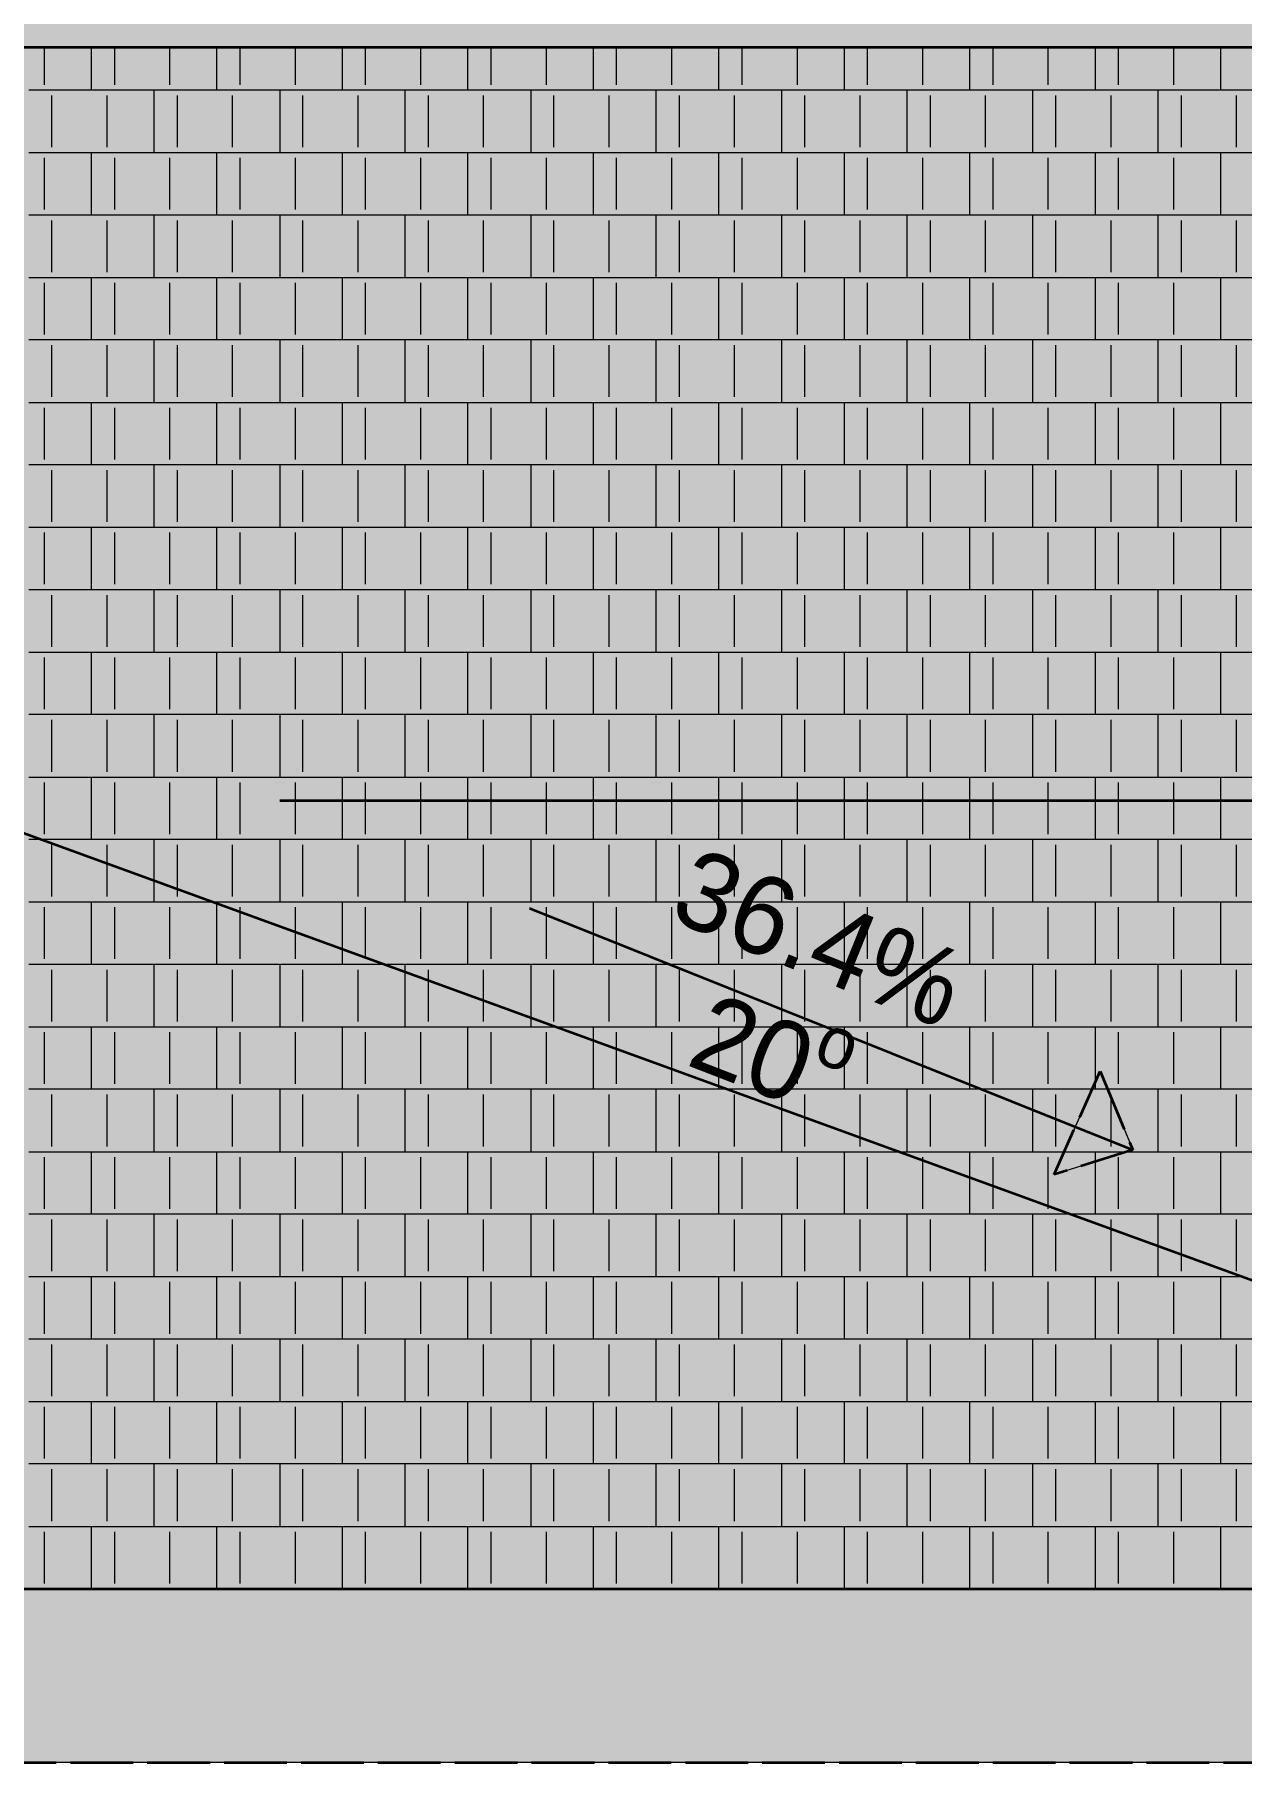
# Model space of a CAD drawing. Header units: millimetres. Extents: x -440 to 2671, y 0 to 297.
# Drawn here: x 2022.7 to 2061.1, y 213.8 to 268.8 of the extents above; entities that cross this region are included whole.
import ezdxf

# ---------------------------------------------------------------- set-up
doc = ezdxf.new("R2010")
doc.units = ezdxf.units.MM
doc.header["$MEASUREMENT"] = 0
doc.linetypes.add('- Скирити линии', pattern=[2.45, 2, -0.45])
for name, color, linetype, lineweight, true_color in [('1', 7, 'Continuous', 13, 0x2b2b2b), ('162', 7, 'Continuous', 15, 0xaaaaaa), ('46', 7, 'Continuous', 35, 0x4e4e4e), ('65', 7, 'Continuous', 20, 0x4e4e4e), ('87', 7, 'Continuous', 20, 0x6a6a6a)]:
    doc.layers.add(name, color=color, linetype=linetype, lineweight=lineweight, true_color=true_color)
for name, color, linetype, lineweight in [('141', 7, 'Continuous', 35), ('164', 255, 'Continuous', 15), ('41', 7, 'Continuous', 35)]:
    doc.layers.add(name, color=color, linetype=linetype, lineweight=lineweight)
doc.layers.add('RGB colored ARCHICAD elements', color=7, linetype='Continuous')
doc.styles.add('GENERATED_STYLE_4', font='GOTHIC.TTF')

# ---------------------------------------------------------------- blocks, each defined once
blk = doc.blocks.new('*X28')
at = {"layer": '1', "color": 250, "linetype": 'Continuous', "lineweight": 13, "true_color": 0x2a2a2a}
for p, q in [((220.752, 267.247), (220.752, 268.439)), ((222.252, 267.076), (222.252, 268.439)), ((222.992, 267.247), (222.992, 268.439)), ((224.752, 267.247), (224.752, 268.439)), ((226.252, 267.076), (226.252, 268.439)), ((226.992, 267.247), (226.992, 268.439)), ((228.752, 267.247), (228.752, 268.439)), ((230.252, 267.076), (230.252, 268.439)), ((230.992, 267.247), (230.992, 268.439)), ((232.752, 267.247), (232.752, 268.439)), ((234.252, 267.076), (234.252, 268.439)), ((234.992, 267.247), (234.992, 268.439)), ((236.752, 267.247), (236.752, 268.439)), ((238.252, 267.076), (238.252, 268.439)), ((238.992, 267.247), (238.992, 268.439)), ((240.752, 267.247), (240.752, 268.439)), ((242.252, 267.076), (242.252, 268.439)), ((242.992, 267.247), (242.992, 268.439)), ((244.752, 267.247), (244.752, 268.439)), ((246.252, 267.076), (246.252, 268.439)), ((246.992, 267.247), (246.992, 268.439)), ((248.752, 267.247), (248.752, 268.439)), ((250.252, 267.076), (250.252, 268.439)), ((250.992, 267.247), (250.992, 268.439)), ((252.752, 267.247), (252.752, 268.439)), ((254.252, 267.076), (254.252, 268.439)), ((254.992, 267.247), (254.992, 268.439)), ((256.752, 267.247), (256.752, 268.439)), ((258.252, 267.076), (258.252, 268.439)), ((228.252, 267.076), (220.252, 267.076)), ((220.992, 265.257), (220.992, 266.905)), ((222.752, 265.257), (222.752, 266.905)), ((224.252, 265.086), (224.252, 267.076)), ((224.992, 265.257), (224.992, 266.905)), ((226.752, 265.257), (226.752, 266.905)), ((236.252, 267.076), (228.252, 267.076)), ((228.252, 267.076), (228.252, 265.086)), ((228.992, 265.257), (228.992, 266.905)), ((230.752, 265.257), (230.752, 266.905)), ((232.252, 265.086), (232.252, 267.076)), ((232.992, 265.257), (232.992, 266.905)), ((234.752, 265.257), (234.752, 266.905)), ((244.252, 267.076), (236.252, 267.076)), ((236.252, 267.076), (236.252, 265.086)), ((236.992, 265.257), (236.992, 266.905)), ((238.752, 265.257), (238.752, 266.905)), ((240.252, 265.086), (240.252, 267.076)), ((240.992, 265.257), (240.992, 266.905)), ((242.752, 265.257), (242.752, 266.905)), ((252.252, 267.076), (244.252, 267.076)), ((244.252, 267.076), (244.252, 265.086)), ((244.992, 265.257), (244.992, 266.905)), ((246.752, 265.257), (246.752, 266.905)), ((248.252, 265.086), (248.252, 267.076)), ((248.992, 265.257), (248.992, 266.905)), ((250.752, 265.257), (250.752, 266.905)), ((260.252, 267.076), (252.252, 267.076)), ((252.252, 267.076), (252.252, 265.086)), ((252.992, 265.257), (252.992, 266.905)), ((254.752, 265.257), (254.752, 266.905)), ((256.252, 265.086), (256.252, 267.076)), ((256.992, 265.257), (256.992, 266.905)), ((258.752, 265.257), (258.752, 266.905)), ((220.252, 265.086), (228.252, 265.086)), ((222.252, 263.095), (222.252, 265.086)), ((226.252, 263.095), (226.252, 265.086)), ((228.252, 265.086), (236.252, 265.086)), ((230.252, 263.095), (230.252, 265.086)), ((234.252, 263.095), (234.252, 265.086)), ((236.252, 265.086), (244.252, 265.086)), ((238.252, 263.095), (238.252, 265.086)), ((242.252, 263.095), (242.252, 265.086)), ((244.252, 265.086), (252.252, 265.086)), ((246.252, 263.095), (246.252, 265.086)), ((250.252, 263.095), (250.252, 265.086)), ((252.252, 265.086), (260.252, 265.086)), ((254.252, 263.095), (254.252, 265.086)), ((258.252, 263.095), (258.252, 265.086)), ((220.752, 263.266), (220.752, 264.915)), ((222.992, 263.266), (222.992, 264.915)), ((224.752, 263.266), (224.752, 264.915)), ((226.992, 263.266), (226.992, 264.915)), ((228.752, 263.266), (228.752, 264.915)), ((230.992, 263.266), (230.992, 264.915)), ((232.752, 263.266), (232.752, 264.915)), ((234.992, 263.266), (234.992, 264.915)), ((236.752, 263.266), (236.752, 264.915)), ((238.992, 263.266), (238.992, 264.915)), ((240.752, 263.266), (240.752, 264.915)), ((242.992, 263.266), (242.992, 264.915)), ((244.752, 263.266), (244.752, 264.915)), ((246.992, 263.266), (246.992, 264.915)), ((248.752, 263.266), (248.752, 264.915)), ((250.992, 263.266), (250.992, 264.915)), ((252.752, 263.266), (252.752, 264.915)), ((254.992, 263.266), (254.992, 264.915)), ((256.752, 263.266), (256.752, 264.915)), ((228.252, 263.095), (220.252, 263.095)), ((220.992, 261.276), (220.992, 262.924)), ((222.752, 261.276), (222.752, 262.924)), ((224.252, 261.105), (224.252, 263.095)), ((224.992, 261.276), (224.992, 262.924)), ((226.752, 261.276), (226.752, 262.924)), ((236.252, 263.095), (228.252, 263.095)), ((228.252, 263.095), (228.252, 261.105)), ((228.992, 261.276), (228.992, 262.924)), ((230.752, 261.276), (230.752, 262.924)), ((232.252, 261.105), (232.252, 263.095)), ((232.992, 261.276), (232.992, 262.924)), ((234.752, 261.276), (234.752, 262.924)), ((244.252, 263.095), (236.252, 263.095)), ((236.252, 263.095), (236.252, 261.105)), ((236.992, 261.276), (236.992, 262.924)), ((238.752, 261.276), (238.752, 262.924)), ((240.252, 261.105), (240.252, 263.095)), ((240.992, 261.276), (240.992, 262.924)), ((242.752, 261.276), (242.752, 262.924)), ((252.252, 263.095), (244.252, 263.095)), ((244.252, 263.095), (244.252, 261.105)), ((244.992, 261.276), (244.992, 262.924)), ((246.752, 261.276), (246.752, 262.924)), ((248.252, 261.105), (248.252, 263.095)), ((248.992, 261.276), (248.992, 262.924)), ((250.752, 261.276), (250.752, 262.924)), ((260.252, 263.095), (252.252, 263.095)), ((252.252, 263.095), (252.252, 261.105)), ((252.992, 261.276), (252.992, 262.924)), ((254.752, 261.276), (254.752, 262.924)), ((256.252, 261.105), (256.252, 263.095)), ((256.992, 261.276), (256.992, 262.924)), ((258.752, 261.276), (258.752, 262.924)), ((220.252, 261.105), (228.252, 261.105)), ((222.252, 259.114), (222.252, 261.105)), ((226.252, 259.114), (226.252, 261.105)), ((228.252, 261.105), (236.252, 261.105)), ((230.252, 259.114), (230.252, 261.105)), ((234.252, 259.114), (234.252, 261.105)), ((236.252, 261.105), (244.252, 261.105)), ((238.252, 259.114), (238.252, 261.105)), ((242.252, 259.114), (242.252, 261.105)), ((244.252, 261.105), (252.252, 261.105)), ((246.252, 259.114), (246.252, 261.105)), ((250.252, 259.114), (250.252, 261.105)), ((252.252, 261.105), (260.252, 261.105)), ((254.252, 259.114), (254.252, 261.105)), ((258.252, 259.114), (258.252, 261.105)), ((220.752, 259.285), (220.752, 260.934)), ((222.992, 259.285), (222.992, 260.934)), ((224.752, 259.285), (224.752, 260.934)), ((226.992, 259.285), (226.992, 260.934)), ((228.752, 259.285), (228.752, 260.934)), ((230.992, 259.285), (230.992, 260.934)), ((232.752, 259.285), (232.752, 260.934)), ((234.992, 259.285), (234.992, 260.934)), ((236.752, 259.285), (236.752, 260.934)), ((238.992, 259.285), (238.992, 260.934)), ((240.752, 259.285), (240.752, 260.934)), ((242.992, 259.285), (242.992, 260.934)), ((244.752, 259.285), (244.752, 260.934)), ((246.992, 259.285), (246.992, 260.934)), ((248.752, 259.285), (248.752, 260.934)), ((250.992, 259.285), (250.992, 260.934)), ((252.752, 259.285), (252.752, 260.934)), ((254.992, 259.285), (254.992, 260.934)), ((256.752, 259.285), (256.752, 260.934)), ((228.252, 259.114), (220.252, 259.114)), ((220.992, 257.295), (220.992, 258.943)), ((222.752, 257.295), (222.752, 258.943)), ((224.252, 257.124), (224.252, 259.114)), ((224.992, 257.295), (224.992, 258.943)), ((226.752, 257.295), (226.752, 258.943)), ((236.252, 259.114), (228.252, 259.114)), ((228.252, 259.114), (228.252, 257.124)), ((228.992, 257.295), (228.992, 258.943)), ((230.752, 257.295), (230.752, 258.943)), ((232.252, 257.124), (232.252, 259.114)), ((232.992, 257.295), (232.992, 258.943)), ((234.752, 257.295), (234.752, 258.943)), ((244.252, 259.114), (236.252, 259.114)), ((236.252, 259.114), (236.252, 257.124)), ((236.992, 257.295), (236.992, 258.943)), ((238.752, 257.295), (238.752, 258.943)), ((240.252, 257.124), (240.252, 259.114)), ((240.992, 257.295), (240.992, 258.943)), ((242.752, 257.295), (242.752, 258.943)), ((252.252, 259.114), (244.252, 259.114)), ((244.252, 259.114), (244.252, 257.124)), ((244.992, 257.295), (244.992, 258.943)), ((246.752, 257.295), (246.752, 258.943)), ((248.252, 257.124), (248.252, 259.114)), ((248.992, 257.295), (248.992, 258.943)), ((250.752, 257.295), (250.752, 258.943)), ((260.252, 259.114), (252.252, 259.114)), ((252.252, 259.114), (252.252, 257.124)), ((252.992, 257.295), (252.992, 258.943)), ((254.752, 257.295), (254.752, 258.943)), ((256.252, 257.124), (256.252, 259.114)), ((256.992, 257.295), (256.992, 258.943)), ((258.752, 257.295), (258.752, 258.943)), ((220.252, 257.124), (228.252, 257.124)), ((220.752, 255.304), (220.752, 256.953)), ((222.252, 255.133), (222.252, 257.124)), ((222.992, 255.304), (222.992, 256.953)), ((224.752, 255.304), (224.752, 256.953)), ((226.252, 255.133), (226.252, 257.124)), ((226.992, 255.304), (226.992, 256.953)), ((228.252, 257.124), (236.252, 257.124)), ((228.752, 255.304), (228.752, 256.953)), ((230.252, 255.133), (230.252, 257.124)), ((230.992, 255.304), (230.992, 256.953)), ((232.752, 255.304), (232.752, 256.953)), ((234.252, 255.133), (234.252, 257.124)), ((234.992, 255.304), (234.992, 256.953)), ((236.252, 257.124), (244.252, 257.124)), ((236.752, 255.304), (236.752, 256.953)), ((238.252, 255.133), (238.252, 257.124)), ((238.992, 255.304), (238.992, 256.953)), ((240.752, 255.304), (240.752, 256.953)), ((242.252, 255.133), (242.252, 257.124)), ((242.992, 255.304), (242.992, 256.953)), ((244.252, 257.124), (252.252, 257.124)), ((244.752, 255.304), (244.752, 256.953)), ((246.252, 255.133), (246.252, 257.124)), ((246.992, 255.304), (246.992, 256.953)), ((248.752, 255.304), (248.752, 256.953)), ((250.252, 255.133), (250.252, 257.124)), ((250.992, 255.304), (250.992, 256.953)), ((252.252, 257.124), (260.252, 257.124)), ((252.752, 255.304), (252.752, 256.953)), ((254.252, 255.133), (254.252, 257.124)), ((254.992, 255.304), (254.992, 256.953)), ((256.752, 255.304), (256.752, 256.953)), ((258.252, 255.133), (258.252, 257.124)), ((228.252, 255.133), (220.252, 255.133)), ((224.252, 253.142), (224.252, 255.133)), ((236.252, 255.133), (228.252, 255.133)), ((228.252, 255.133), (228.252, 253.142)), ((232.252, 253.142), (232.252, 255.133)), ((244.252, 255.133), (236.252, 255.133)), ((236.252, 255.133), (236.252, 253.142)), ((240.252, 253.142), (240.252, 255.133)), ((252.252, 255.133), (244.252, 255.133)), ((244.252, 255.133), (244.252, 253.142)), ((248.252, 253.142), (248.252, 255.133)), ((260.252, 255.133), (252.252, 255.133)), ((252.252, 255.133), (252.252, 253.142)), ((256.252, 253.142), (256.252, 255.133)), ((220.992, 253.313), (220.992, 254.962)), ((222.752, 253.313), (222.752, 254.962)), ((224.992, 253.313), (224.992, 254.962)), ((226.752, 253.313), (226.752, 254.962)), ((228.992, 253.313), (228.992, 254.962)), ((230.752, 253.313), (230.752, 254.962)), ((232.992, 253.313), (232.992, 254.962)), ((234.752, 253.313), (234.752, 254.962)), ((236.992, 253.313), (236.992, 254.962)), ((238.752, 253.313), (238.752, 254.962)), ((240.992, 253.313), (240.992, 254.962)), ((242.752, 253.313), (242.752, 254.962)), ((244.992, 253.313), (244.992, 254.962)), ((246.752, 253.313), (246.752, 254.962)), ((248.992, 253.313), (248.992, 254.962)), ((250.752, 253.313), (250.752, 254.962)), ((252.992, 253.313), (252.992, 254.962)), ((254.752, 253.313), (254.752, 254.962)), ((256.992, 253.313), (256.992, 254.962)), ((258.752, 253.313), (258.752, 254.962)), ((220.252, 253.142), (228.252, 253.142)), ((220.752, 251.323), (220.752, 252.971)), ((222.252, 251.152), (222.252, 253.142)), ((222.992, 251.323), (222.992, 252.971)), ((224.752, 251.323), (224.752, 252.971)), ((226.252, 251.152), (226.252, 253.142)), ((226.992, 251.323), (226.992, 252.971)), ((228.252, 253.142), (236.252, 253.142)), ((228.752, 251.323), (228.752, 252.971)), ((230.252, 251.152), (230.252, 253.142)), ((230.992, 251.323), (230.992, 252.971)), ((232.752, 251.323), (232.752, 252.971)), ((234.252, 251.152), (234.252, 253.142)), ((234.992, 251.323), (234.992, 252.971)), ((236.252, 253.142), (244.252, 253.142)), ((236.752, 251.323), (236.752, 252.971)), ((238.252, 251.152), (238.252, 253.142)), ((238.992, 251.323), (238.992, 252.971)), ((240.752, 251.323), (240.752, 252.971)), ((242.252, 251.152), (242.252, 253.142)), ((242.992, 251.323), (242.992, 252.971)), ((244.252, 253.142), (252.252, 253.142)), ((244.752, 251.323), (244.752, 252.971)), ((246.252, 251.152), (246.252, 253.142)), ((246.992, 251.323), (246.992, 252.971)), ((248.752, 251.323), (248.752, 252.971)), ((250.252, 251.152), (250.252, 253.142)), ((250.992, 251.323), (250.992, 252.971)), ((252.252, 253.142), (260.252, 253.142)), ((252.752, 251.323), (252.752, 252.971)), ((254.252, 251.152), (254.252, 253.142)), ((254.992, 251.323), (254.992, 252.971)), ((256.752, 251.323), (256.752, 252.971)), ((258.252, 251.152), (258.252, 253.142)), ((228.252, 251.152), (220.252, 251.152)), ((220.992, 249.332), (220.992, 250.981)), ((222.752, 249.332), (222.752, 250.981)), ((224.252, 249.161), (224.252, 251.152)), ((224.992, 249.332), (224.992, 250.981)), ((226.752, 249.332), (226.752, 250.981)), ((236.252, 251.152), (228.252, 251.152)), ((228.252, 251.152), (228.252, 249.161)), ((228.992, 249.332), (228.992, 250.981)), ((230.752, 249.332), (230.752, 250.981)), ((232.252, 249.161), (232.252, 251.152)), ((232.992, 249.332), (232.992, 250.981)), ((234.752, 249.332), (234.752, 250.981)), ((244.252, 251.152), (236.252, 251.152)), ((236.252, 251.152), (236.252, 249.161)), ((236.992, 249.332), (236.992, 250.981)), ((238.752, 249.332), (238.752, 250.981)), ((240.252, 249.161), (240.252, 251.152)), ((240.992, 249.332), (240.992, 250.981)), ((242.752, 249.332), (242.752, 250.981)), ((252.252, 251.152), (244.252, 251.152)), ((244.252, 251.152), (244.252, 249.161)), ((244.992, 249.332), (244.992, 250.981)), ((246.752, 249.332), (246.752, 250.981)), ((248.252, 249.161), (248.252, 251.152)), ((248.992, 249.332), (248.992, 250.981)), ((250.752, 249.332), (250.752, 250.981)), ((260.252, 251.152), (252.252, 251.152)), ((252.252, 251.152), (252.252, 249.161)), ((252.992, 249.332), (252.992, 250.981)), ((254.752, 249.332), (254.752, 250.981)), ((256.252, 249.161), (256.252, 251.152)), ((256.992, 249.332), (256.992, 250.981)), ((258.752, 249.332), (258.752, 250.981)), ((220.252, 249.161), (228.252, 249.161)), ((220.752, 247.342), (220.752, 248.99)), ((222.252, 247.171), (222.252, 249.161)), ((222.992, 247.342), (222.992, 248.99)), ((224.752, 247.342), (224.752, 248.99)), ((226.252, 247.171), (226.252, 249.161)), ((226.992, 247.342), (226.992, 248.99)), ((228.252, 249.161), (236.252, 249.161)), ((228.752, 247.342), (228.752, 248.99)), ((230.252, 247.171), (230.252, 249.161)), ((230.992, 247.342), (230.992, 248.99)), ((232.752, 247.342), (232.752, 248.99)), ((234.252, 247.171), (234.252, 249.161)), ((234.992, 247.342), (234.992, 248.99)), ((236.252, 249.161), (244.252, 249.161)), ((236.752, 247.342), (236.752, 248.99)), ((238.252, 247.171), (238.252, 249.161)), ((238.992, 247.342), (238.992, 248.99)), ((240.752, 247.342), (240.752, 248.99)), ((242.252, 247.171), (242.252, 249.161)), ((242.992, 247.342), (242.992, 248.99)), ((244.252, 249.161), (252.252, 249.161)), ((244.752, 247.342), (244.752, 248.99)), ((246.252, 247.171), (246.252, 249.161)), ((246.992, 247.342), (246.992, 248.99)), ((248.752, 247.342), (248.752, 248.99)), ((250.252, 247.171), (250.252, 249.161)), ((250.992, 247.342), (250.992, 248.99)), ((252.252, 249.161), (260.252, 249.161)), ((252.752, 247.342), (252.752, 248.99)), ((254.252, 247.171), (254.252, 249.161)), ((254.992, 247.342), (254.992, 248.99)), ((256.752, 247.342), (256.752, 248.99)), ((258.252, 247.171), (258.252, 249.161)), ((228.252, 247.171), (220.252, 247.171)), ((220.992, 245.351), (220.992, 247)), ((222.752, 245.351), (222.752, 247)), ((224.252, 245.18), (224.252, 247.171)), ((224.992, 245.351), (224.992, 247)), ((226.752, 245.351), (226.752, 247)), ((236.252, 247.171), (228.252, 247.171)), ((228.252, 247.171), (228.252, 245.18)), ((228.992, 245.351), (228.992, 247)), ((230.752, 245.351), (230.752, 247)), ((232.252, 245.18), (232.252, 247.171)), ((232.992, 245.351), (232.992, 247)), ((234.752, 245.351), (234.752, 247)), ((244.252, 247.171), (236.252, 247.171)), ((236.252, 247.171), (236.252, 245.18)), ((236.992, 245.351), (236.992, 247)), ((238.752, 245.351), (238.752, 247)), ((240.252, 245.18), (240.252, 247.171)), ((240.992, 245.351), (240.992, 247)), ((242.752, 245.351), (242.752, 247)), ((252.252, 247.171), (244.252, 247.171)), ((244.252, 247.171), (244.252, 245.18)), ((244.992, 245.351), (244.992, 247)), ((246.752, 245.351), (246.752, 247)), ((248.252, 245.18), (248.252, 247.171)), ((248.992, 245.351), (248.992, 247)), ((250.752, 245.351), (250.752, 247)), ((260.252, 247.171), (252.252, 247.171)), ((252.252, 247.171), (252.252, 245.18)), ((252.992, 245.351), (252.992, 247)), ((254.752, 245.351), (254.752, 247)), ((256.252, 245.18), (256.252, 247.171)), ((256.992, 245.351), (256.992, 247)), ((258.752, 245.351), (258.752, 247)), ((220.252, 245.18), (228.252, 245.18)), ((222.252, 243.19), (222.252, 245.18)), ((226.252, 243.19), (226.252, 245.18)), ((228.252, 245.18), (236.252, 245.18)), ((230.252, 243.19), (230.252, 245.18)), ((234.252, 243.19), (234.252, 245.18)), ((236.252, 245.18), (244.252, 245.18)), ((238.252, 243.19), (238.252, 245.18)), ((242.252, 243.19), (242.252, 245.18)), ((244.252, 245.18), (252.252, 245.18)), ((246.252, 243.19), (246.252, 245.18)), ((250.252, 243.19), (250.252, 245.18)), ((252.252, 245.18), (260.252, 245.18)), ((254.252, 243.19), (254.252, 245.18)), ((258.252, 243.19), (258.252, 245.18)), ((220.752, 243.361), (220.752, 245.009)), ((222.992, 243.361), (222.992, 245.009)), ((224.752, 243.361), (224.752, 245.009)), ((226.992, 243.361), (226.992, 245.009)), ((228.752, 243.361), (228.752, 245.009)), ((230.992, 243.361), (230.992, 245.009)), ((232.752, 243.361), (232.752, 245.009)), ((234.992, 243.361), (234.992, 245.009)), ((236.752, 243.361), (236.752, 245.009)), ((238.992, 243.361), (238.992, 245.009)), ((240.752, 243.361), (240.752, 245.009)), ((242.992, 243.361), (242.992, 245.009)), ((244.752, 243.361), (244.752, 245.009)), ((246.992, 243.361), (246.992, 245.009)), ((248.752, 243.361), (248.752, 245.009)), ((250.992, 243.361), (250.992, 245.009)), ((252.752, 243.361), (252.752, 245.009)), ((254.992, 243.361), (254.992, 245.009)), ((256.752, 243.361), (256.752, 245.009)), ((228.252, 243.19), (220.624, 243.19)), ((222.752, 242.415), (222.752, 243.019)), ((224.252, 241.869), (224.252, 243.19)), ((224.992, 241.6), (224.992, 243.019)), ((226.752, 241.37), (226.752, 243.019)), ((236.252, 243.19), (228.252, 243.19)), ((228.252, 243.19), (228.252, 241.199)), ((228.992, 241.37), (228.992, 243.019)), ((230.752, 241.37), (230.752, 243.019)), ((232.252, 241.199), (232.252, 243.19)), ((232.992, 241.37), (232.992, 243.019)), ((234.752, 241.37), (234.752, 243.019)), ((244.252, 243.19), (236.252, 243.19)), ((236.252, 243.19), (236.252, 241.199)), ((236.992, 241.37), (236.992, 243.019)), ((238.752, 241.37), (238.752, 243.019)), ((240.252, 241.199), (240.252, 243.19)), ((240.992, 241.37), (240.992, 243.019)), ((242.752, 241.37), (242.752, 243.019)), ((252.252, 243.19), (244.252, 243.19)), ((244.252, 243.19), (244.252, 241.199)), ((244.992, 241.37), (244.992, 243.019)), ((246.752, 241.37), (246.752, 243.019)), ((248.252, 241.199), (248.252, 243.19)), ((248.992, 241.37), (248.992, 243.019)), ((250.752, 241.37), (250.752, 243.019)), ((260.252, 243.19), (252.252, 243.19)), ((252.252, 243.19), (252.252, 241.199)), ((252.992, 241.37), (252.992, 243.019)), ((254.752, 241.37), (254.752, 243.019)), ((256.252, 241.199), (256.252, 243.19)), ((256.992, 241.37), (256.992, 243.019)), ((258.752, 241.37), (258.752, 243.019)), ((226.093, 241.199), (228.252, 241.199)), ((226.252, 241.141), (226.252, 241.199)), ((226.992, 240.872), (226.992, 241.028)), ((228.252, 241.199), (236.252, 241.199)), ((228.752, 240.231), (228.752, 241.028)), ((230.252, 239.685), (230.252, 241.199)), ((230.992, 239.416), (230.992, 241.028)), ((232.752, 239.38), (232.752, 241.028)), ((234.252, 239.208), (234.252, 241.199)), ((234.992, 239.38), (234.992, 241.028)), ((236.252, 241.199), (244.252, 241.199)), ((236.752, 239.38), (236.752, 241.028)), ((238.252, 239.208), (238.252, 241.199)), ((238.992, 239.38), (238.992, 241.028)), ((240.752, 239.38), (240.752, 241.028)), ((242.252, 239.208), (242.252, 241.199)), ((242.992, 239.38), (242.992, 241.028)), ((244.252, 241.199), (252.252, 241.199)), ((244.752, 239.38), (244.752, 241.028)), ((246.252, 239.208), (246.252, 241.199)), ((246.992, 239.38), (246.992, 241.028)), ((248.752, 239.38), (248.752, 241.028)), ((250.252, 239.208), (250.252, 241.199)), ((250.992, 239.38), (250.992, 241.028)), ((252.252, 241.199), (260.252, 241.199)), ((252.752, 239.38), (252.752, 241.028)), ((254.252, 239.208), (254.252, 241.199)), ((254.992, 239.38), (254.992, 241.028)), ((256.752, 239.38), (256.752, 241.028)), ((258.252, 239.208), (258.252, 241.199)), ((236.252, 239.208), (231.562, 239.208)), ((232.252, 238.957), (232.252, 239.208)), ((244.252, 239.208), (236.252, 239.208)), ((236.252, 239.208), (236.252, 237.501)), ((240.252, 237.218), (240.252, 239.208)), ((252.252, 239.208), (244.252, 239.208)), ((244.252, 239.208), (244.252, 237.218)), ((248.252, 237.218), (248.252, 239.208)), ((260.252, 239.208), (252.252, 239.208)), ((252.252, 239.208), (252.252, 237.218)), ((256.252, 237.218), (256.252, 239.208)), ((232.992, 238.688), (232.992, 239.037)), ((234.752, 238.047), (234.752, 239.037)), ((236.992, 237.389), (236.992, 239.037)), ((238.752, 237.389), (238.752, 239.037)), ((240.992, 237.389), (240.992, 239.037)), ((242.752, 237.389), (242.752, 239.037)), ((244.992, 237.389), (244.992, 239.037)), ((246.752, 237.389), (246.752, 239.037)), ((248.992, 237.389), (248.992, 239.037)), ((250.752, 237.389), (250.752, 239.037)), ((252.992, 237.389), (252.992, 239.037)), ((254.752, 237.389), (254.752, 239.037)), ((256.992, 237.389), (256.992, 239.037)), ((258.752, 237.389), (258.752, 239.037)), ((237.031, 237.218), (244.252, 237.218)), ((238.252, 236.773), (238.252, 237.218)), ((238.992, 236.504), (238.992, 237.047)), ((240.752, 235.864), (240.752, 237.047)), ((242.252, 235.318), (242.252, 237.218)), ((242.992, 235.398), (242.992, 237.047)), ((244.252, 237.218), (252.252, 237.218)), ((244.752, 235.398), (244.752, 237.047)), ((246.252, 235.227), (246.252, 237.218)), ((246.992, 235.398), (246.992, 237.047)), ((248.752, 235.398), (248.752, 237.047)), ((250.252, 235.227), (250.252, 237.218)), ((250.992, 235.398), (250.992, 237.047)), ((252.252, 237.218), (260.252, 237.218)), ((252.752, 235.398), (252.752, 237.047)), ((254.252, 235.227), (254.252, 237.218)), ((254.992, 235.398), (254.992, 237.047)), ((256.752, 235.398), (256.752, 237.047)), ((258.252, 235.227), (258.252, 237.218)), ((244.252, 235.227), (242.5, 235.227)), ((252.252, 235.227), (244.252, 235.227)), ((244.252, 235.227), (244.252, 234.59)), ((248.252, 233.237), (248.252, 235.227)), ((260.252, 235.227), (252.252, 235.227)), ((252.252, 235.227), (252.252, 233.237)), ((256.252, 233.237), (256.252, 235.227)), ((244.992, 234.32), (244.992, 235.056)), ((246.752, 233.68), (246.752, 235.056)), ((248.992, 233.408), (248.992, 235.056)), ((250.752, 233.408), (250.752, 235.056)), ((252.992, 233.408), (252.992, 235.056)), ((254.752, 233.408), (254.752, 235.056)), ((256.992, 233.408), (256.992, 235.056)), ((258.752, 233.408), (258.752, 235.056)), ((247.969, 233.237), (252.252, 233.237)), ((248.752, 232.952), (248.752, 233.066)), ((250.252, 232.406), (250.252, 233.237)), ((250.992, 232.137), (250.992, 233.066)), ((252.252, 233.237), (260.252, 233.237)), ((252.752, 231.496), (252.752, 233.066)), ((254.252, 231.246), (254.252, 233.237)), ((254.992, 231.417), (254.992, 233.066)), ((256.752, 231.417), (256.752, 233.066)), ((258.252, 231.246), (258.252, 233.237)), ((260.252, 231.246), (253.438, 231.246)), ((254.752, 230.768), (254.752, 231.075)), ((256.252, 230.222), (256.252, 231.246)), ((256.992, 229.953), (256.992, 231.075)), ((258.752, 229.427), (258.752, 231.075))]:
    blk.add_line(p, q, dxfattribs=at)
blk = doc.blocks.new('*X29')
at = {"layer": '1', "color": 250, "linetype": 'Continuous', "lineweight": 13, "true_color": 0x2a2a2a}
for p, q in [((220.624, 243.19), (220.252, 243.19)), ((220.992, 241.37), (220.992, 243.019)), ((222.752, 241.37), (222.752, 242.415)), ((224.252, 241.199), (224.252, 241.869)), ((224.992, 241.37), (224.992, 241.6)), ((220.252, 241.199), (226.093, 241.199)), ((220.752, 239.38), (220.752, 241.028)), ((222.252, 239.208), (222.252, 241.199)), ((222.992, 239.38), (222.992, 241.028)), ((224.752, 239.38), (224.752, 241.028)), ((226.252, 239.208), (226.252, 241.141)), ((226.992, 239.38), (226.992, 240.872)), ((228.752, 239.38), (228.752, 240.231)), ((230.252, 239.208), (230.252, 239.685)), ((228.252, 239.208), (220.252, 239.208)), ((224.252, 237.218), (224.252, 239.208)), ((231.562, 239.208), (228.252, 239.208)), ((228.252, 239.208), (228.252, 237.218)), ((230.992, 239.38), (230.992, 239.416)), ((220.992, 237.389), (220.992, 239.037)), ((222.752, 237.389), (222.752, 239.037)), ((224.992, 237.389), (224.992, 239.037)), ((226.752, 237.389), (226.752, 239.037)), ((228.992, 237.389), (228.992, 239.037)), ((230.752, 237.389), (230.752, 239.037)), ((232.252, 237.218), (232.252, 238.957)), ((232.992, 237.389), (232.992, 238.688)), ((234.752, 237.389), (234.752, 238.047)), ((236.252, 237.501), (236.252, 237.218)), ((220.252, 237.218), (228.252, 237.218)), ((220.752, 235.398), (220.752, 237.047)), ((222.252, 235.227), (222.252, 237.218)), ((222.992, 235.398), (222.992, 237.047)), ((224.752, 235.398), (224.752, 237.047)), ((226.252, 235.227), (226.252, 237.218)), ((226.992, 235.398), (226.992, 237.047)), ((228.252, 237.218), (236.252, 237.218)), ((228.752, 235.398), (228.752, 237.047)), ((230.252, 235.227), (230.252, 237.218)), ((230.992, 235.398), (230.992, 237.047)), ((232.752, 235.398), (232.752, 237.047)), ((234.252, 235.227), (234.252, 237.218)), ((234.992, 235.398), (234.992, 237.047)), ((236.252, 237.218), (237.031, 237.218)), ((236.752, 235.398), (236.752, 237.047)), ((238.252, 235.227), (238.252, 236.773)), ((238.992, 235.398), (238.992, 236.504)), ((240.752, 235.398), (240.752, 235.864)), ((228.252, 235.227), (220.252, 235.227)), ((224.252, 233.237), (224.252, 235.227)), ((236.252, 235.227), (228.252, 235.227)), ((228.252, 235.227), (228.252, 233.237)), ((232.252, 233.237), (232.252, 235.227)), ((242.5, 235.227), (236.252, 235.227)), ((236.252, 235.227), (236.252, 233.237)), ((240.252, 233.237), (240.252, 235.227)), ((242.252, 235.227), (242.252, 235.318)), ((220.992, 233.408), (220.992, 235.056)), ((222.752, 233.408), (222.752, 235.056)), ((224.992, 233.408), (224.992, 235.056)), ((226.752, 233.408), (226.752, 235.056)), ((228.992, 233.408), (228.992, 235.056)), ((230.752, 233.408), (230.752, 235.056)), ((232.992, 233.408), (232.992, 235.056)), ((234.752, 233.408), (234.752, 235.056)), ((236.992, 233.408), (236.992, 235.056)), ((238.752, 233.408), (238.752, 235.056)), ((240.992, 233.408), (240.992, 235.056)), ((242.752, 233.408), (242.752, 235.056)), ((244.252, 234.59), (244.252, 233.237)), ((244.992, 233.408), (244.992, 234.32)), ((246.752, 233.408), (246.752, 233.68)), ((220.252, 233.237), (228.252, 233.237)), ((220.752, 231.417), (220.752, 233.066)), ((222.252, 231.246), (222.252, 233.237)), ((222.992, 231.417), (222.992, 233.066)), ((224.752, 231.417), (224.752, 233.066)), ((226.252, 231.246), (226.252, 233.237)), ((226.992, 231.417), (226.992, 233.066)), ((228.252, 233.237), (236.252, 233.237)), ((228.752, 231.417), (228.752, 233.066)), ((230.252, 231.246), (230.252, 233.237)), ((230.992, 231.417), (230.992, 233.066)), ((232.752, 231.417), (232.752, 233.066)), ((234.252, 231.246), (234.252, 233.237)), ((234.992, 231.417), (234.992, 233.066)), ((236.252, 233.237), (244.252, 233.237)), ((236.752, 231.417), (236.752, 233.066)), ((238.252, 231.246), (238.252, 233.237)), ((238.992, 231.417), (238.992, 233.066)), ((240.752, 231.417), (240.752, 233.066)), ((242.252, 231.246), (242.252, 233.237)), ((242.992, 231.417), (242.992, 233.066)), ((244.252, 233.237), (247.969, 233.237)), ((244.752, 231.417), (244.752, 233.066)), ((246.252, 231.246), (246.252, 233.237)), ((246.992, 231.417), (246.992, 233.066)), ((248.752, 231.417), (248.752, 232.952)), ((250.252, 231.246), (250.252, 232.406)), ((250.992, 231.417), (250.992, 232.137)), ((252.752, 231.417), (252.752, 231.496)), ((228.252, 231.246), (220.252, 231.246)), ((220.992, 229.427), (220.992, 231.075)), ((222.752, 229.427), (222.752, 231.075)), ((224.252, 229.256), (224.252, 231.246)), ((224.992, 229.427), (224.992, 231.075)), ((226.752, 229.427), (226.752, 231.075)), ((236.252, 231.246), (228.252, 231.246)), ((228.252, 231.246), (228.252, 229.256)), ((228.992, 229.427), (228.992, 231.075)), ((230.752, 229.427), (230.752, 231.075)), ((232.252, 229.256), (232.252, 231.246)), ((232.992, 229.427), (232.992, 231.075)), ((234.752, 229.427), (234.752, 231.075)), ((244.252, 231.246), (236.252, 231.246)), ((236.252, 231.246), (236.252, 229.256)), ((236.992, 229.427), (236.992, 231.075)), ((238.752, 229.427), (238.752, 231.075)), ((240.252, 229.256), (240.252, 231.246)), ((240.992, 229.427), (240.992, 231.075)), ((242.752, 229.427), (242.752, 231.075)), ((252.252, 231.246), (244.252, 231.246)), ((244.252, 231.246), (244.252, 229.256)), ((244.992, 229.427), (244.992, 231.075)), ((246.752, 229.427), (246.752, 231.075)), ((248.252, 229.256), (248.252, 231.246)), ((248.992, 229.427), (248.992, 231.075)), ((250.752, 229.427), (250.752, 231.075)), ((253.438, 231.246), (252.252, 231.246)), ((252.252, 231.246), (252.252, 229.256)), ((252.992, 229.427), (252.992, 231.075)), ((254.752, 229.427), (254.752, 230.768)), ((256.252, 229.256), (256.252, 230.222)), ((256.992, 229.427), (256.992, 229.953)), ((220.252, 229.256), (228.252, 229.256)), ((222.252, 227.265), (222.252, 229.256)), ((226.252, 227.265), (226.252, 229.256)), ((228.252, 229.256), (236.252, 229.256)), ((230.252, 227.265), (230.252, 229.256)), ((234.252, 227.265), (234.252, 229.256)), ((236.252, 229.256), (244.252, 229.256)), ((238.252, 227.265), (238.252, 229.256)), ((242.252, 227.265), (242.252, 229.256)), ((244.252, 229.256), (252.252, 229.256)), ((246.252, 227.265), (246.252, 229.256)), ((250.252, 227.265), (250.252, 229.256)), ((252.252, 229.256), (258.907, 229.256)), ((254.252, 227.265), (254.252, 229.256)), ((258.252, 227.265), (258.252, 229.256)), ((220.752, 227.436), (220.752, 229.085)), ((222.992, 227.436), (222.992, 229.085)), ((224.752, 227.436), (224.752, 229.085)), ((226.992, 227.436), (226.992, 229.085)), ((228.752, 227.436), (228.752, 229.085)), ((230.992, 227.436), (230.992, 229.085)), ((232.752, 227.436), (232.752, 229.085)), ((234.992, 227.436), (234.992, 229.085)), ((236.752, 227.436), (236.752, 229.085)), ((238.992, 227.436), (238.992, 229.085)), ((240.752, 227.436), (240.752, 229.085)), ((242.992, 227.436), (242.992, 229.085)), ((244.752, 227.436), (244.752, 229.085)), ((246.992, 227.436), (246.992, 229.085)), ((248.752, 227.436), (248.752, 229.085)), ((250.992, 227.436), (250.992, 229.085)), ((252.752, 227.436), (252.752, 229.085)), ((254.992, 227.436), (254.992, 229.085)), ((256.752, 227.436), (256.752, 229.085)), ((228.252, 227.265), (220.252, 227.265)), ((220.992, 225.446), (220.992, 227.094)), ((222.752, 225.446), (222.752, 227.094)), ((224.252, 225.275), (224.252, 227.265)), ((224.992, 225.446), (224.992, 227.094)), ((226.752, 225.446), (226.752, 227.094)), ((236.252, 227.265), (228.252, 227.265)), ((228.252, 227.265), (228.252, 225.275)), ((228.992, 225.446), (228.992, 227.094)), ((230.752, 225.446), (230.752, 227.094)), ((232.252, 225.275), (232.252, 227.265)), ((232.992, 225.446), (232.992, 227.094)), ((234.752, 225.446), (234.752, 227.094)), ((244.252, 227.265), (236.252, 227.265)), ((236.252, 227.265), (236.252, 225.275)), ((236.992, 225.446), (236.992, 227.094)), ((238.752, 225.446), (238.752, 227.094)), ((240.252, 225.275), (240.252, 227.265)), ((240.992, 225.446), (240.992, 227.094)), ((242.752, 225.446), (242.752, 227.094)), ((252.252, 227.265), (244.252, 227.265)), ((244.252, 227.265), (244.252, 225.275)), ((244.992, 225.446), (244.992, 227.094)), ((246.752, 225.446), (246.752, 227.094)), ((248.252, 225.275), (248.252, 227.265)), ((248.992, 225.446), (248.992, 227.094)), ((250.752, 225.446), (250.752, 227.094)), ((260.252, 227.265), (252.252, 227.265)), ((252.252, 227.265), (252.252, 225.275)), ((252.992, 225.446), (252.992, 227.094)), ((254.752, 225.446), (254.752, 227.094)), ((256.252, 225.275), (256.252, 227.265)), ((256.992, 225.446), (256.992, 227.094)), ((258.752, 225.446), (258.752, 227.094)), ((220.252, 225.275), (228.252, 225.275)), ((222.252, 223.284), (222.252, 225.275)), ((226.252, 223.284), (226.252, 225.275)), ((228.252, 225.275), (236.252, 225.275)), ((230.252, 223.284), (230.252, 225.275)), ((234.252, 223.284), (234.252, 225.275)), ((236.252, 225.275), (244.252, 225.275)), ((238.252, 223.284), (238.252, 225.275)), ((242.252, 223.284), (242.252, 225.275)), ((244.252, 225.275), (252.252, 225.275)), ((246.252, 223.284), (246.252, 225.275)), ((250.252, 223.284), (250.252, 225.275)), ((252.252, 225.275), (260.252, 225.275)), ((254.252, 223.284), (254.252, 225.275)), ((258.252, 223.284), (258.252, 225.275)), ((220.752, 223.455), (220.752, 225.104)), ((222.992, 223.455), (222.992, 225.104)), ((224.752, 223.455), (224.752, 225.104)), ((226.992, 223.455), (226.992, 225.104)), ((228.752, 223.455), (228.752, 225.104)), ((230.992, 223.455), (230.992, 225.104)), ((232.752, 223.455), (232.752, 225.104)), ((234.992, 223.455), (234.992, 225.104)), ((236.752, 223.455), (236.752, 225.104)), ((238.992, 223.455), (238.992, 225.104)), ((240.752, 223.455), (240.752, 225.104)), ((242.992, 223.455), (242.992, 225.104)), ((244.752, 223.455), (244.752, 225.104)), ((246.992, 223.455), (246.992, 225.104)), ((248.752, 223.455), (248.752, 225.104)), ((250.992, 223.455), (250.992, 225.104)), ((252.752, 223.455), (252.752, 225.104)), ((254.992, 223.455), (254.992, 225.104)), ((256.752, 223.455), (256.752, 225.104)), ((228.252, 223.284), (220.252, 223.284)), ((220.992, 221.464), (220.992, 223.113)), ((222.752, 221.464), (222.752, 223.113)), ((224.252, 221.293), (224.252, 223.284)), ((224.992, 221.464), (224.992, 223.113)), ((226.752, 221.464), (226.752, 223.113)), ((236.252, 223.284), (228.252, 223.284)), ((228.252, 223.284), (228.252, 221.293)), ((228.992, 221.464), (228.992, 223.113)), ((230.752, 221.464), (230.752, 223.113)), ((232.252, 221.293), (232.252, 223.284)), ((232.992, 221.464), (232.992, 223.113)), ((234.752, 221.464), (234.752, 223.113)), ((244.252, 223.284), (236.252, 223.284)), ((236.252, 223.284), (236.252, 221.293)), ((236.992, 221.464), (236.992, 223.113)), ((238.752, 221.464), (238.752, 223.113)), ((240.252, 221.293), (240.252, 223.284)), ((240.992, 221.464), (240.992, 223.113)), ((242.752, 221.464), (242.752, 223.113)), ((252.252, 223.284), (244.252, 223.284)), ((244.252, 223.284), (244.252, 221.293)), ((244.992, 221.464), (244.992, 223.113)), ((246.752, 221.464), (246.752, 223.113)), ((248.252, 221.293), (248.252, 223.284)), ((248.992, 221.464), (248.992, 223.113)), ((250.752, 221.464), (250.752, 223.113)), ((260.252, 223.284), (252.252, 223.284)), ((252.252, 223.284), (252.252, 221.293)), ((252.992, 221.464), (252.992, 223.113)), ((254.752, 221.464), (254.752, 223.113)), ((256.252, 221.293), (256.252, 223.284)), ((256.992, 221.464), (256.992, 223.113)), ((258.752, 221.464), (258.752, 223.113)), ((220.252, 221.293), (228.252, 221.293)), ((220.752, 219.474), (220.752, 221.122)), ((222.252, 219.303), (222.252, 221.293)), ((222.992, 219.474), (222.992, 221.122)), ((224.752, 219.474), (224.752, 221.122)), ((226.252, 219.303), (226.252, 221.293)), ((226.992, 219.474), (226.992, 221.122)), ((228.252, 221.293), (236.252, 221.293)), ((228.752, 219.474), (228.752, 221.122)), ((230.252, 219.303), (230.252, 221.293)), ((230.992, 219.474), (230.992, 221.122)), ((232.752, 219.474), (232.752, 221.122)), ((234.252, 219.303), (234.252, 221.293)), ((234.992, 219.474), (234.992, 221.122)), ((236.252, 221.293), (244.252, 221.293)), ((236.752, 219.474), (236.752, 221.122)), ((238.252, 219.303), (238.252, 221.293)), ((238.992, 219.474), (238.992, 221.122)), ((240.752, 219.474), (240.752, 221.122)), ((242.252, 219.303), (242.252, 221.293)), ((242.992, 219.474), (242.992, 221.122)), ((244.252, 221.293), (252.252, 221.293)), ((244.752, 219.474), (244.752, 221.122)), ((246.252, 219.303), (246.252, 221.293)), ((246.992, 219.474), (246.992, 221.122)), ((248.752, 219.474), (248.752, 221.122)), ((250.252, 219.303), (250.252, 221.293)), ((250.992, 219.474), (250.992, 221.122)), ((252.252, 221.293), (260.252, 221.293)), ((252.752, 219.474), (252.752, 221.122)), ((254.252, 219.303), (254.252, 221.293)), ((254.992, 219.474), (254.992, 221.122)), ((256.752, 219.474), (256.752, 221.122)), ((258.252, 219.303), (258.252, 221.293)), ((228.252, 219.303), (220.252, 219.303)), ((236.252, 219.303), (228.252, 219.303)), ((244.252, 219.303), (236.252, 219.303)), ((252.252, 219.303), (244.252, 219.303)), ((260.252, 219.303), (252.252, 219.303))]:
    blk.add_line(p, q, dxfattribs=at)

msp = doc.modelspace()

# ---------------------------------------------------------------- hatches: boundary and pattern name
at = {"layer": '162', "linetype": 'Continuous', "lineweight": 15, "true_color": 0x2a2a2a}
msp.add_hatch(color=250, dxfattribs=at).paths.add_polyline_path([(2056.626, 235.803), (2055.155, 232.509), (2057.666, 233.299)])
at = {"layer": '87', "linetype": 'Continuous', "lineweight": 0, "true_color": 0xffffff}
msp.add_hatch(color=7, dxfattribs=at).paths.add_polyline_path([(1950.474, 262.979), (1965.474, 268.439), (2088.474, 268.439), (2088.474, 92.769), (2125.825, 92.769), (2125.825, 283.933), (1950.474, 283.933)])
at = {"layer": 'RGB colored ARCHICAD elements', "linetype": 'Continuous', "lineweight": 0, "true_color": 0x7a7878}
for points in [[(1965.474, 268.439), (1950.474, 262.979), (1950.474, 219.303), (2019.474, 244.417), (2088.474, 219.303), (2088.474, 268.439)], [(1950.474, 219.303), (2088.474, 219.303), (2019.474, 244.417)]]:
    msp.add_hatch(color=8, dxfattribs=at).paths.add_polyline_path(points)
at = {"layer": 'RGB colored ARCHICAD elements', "linetype": 'Continuous', "lineweight": 0, "true_color": 0xccbeac}
for points in [[(2088.474, 219.303), (1950.474, 219.303), (1950.474, 217.387), (2088.474, 217.387)], [(1950.474, 216.749), (2088.474, 216.749), (2088.474, 217.387), (1950.474, 217.387)], [(1950.474, 213.769), (2088.474, 213.769), (2088.474, 216.749), (1950.474, 216.749)]]:
    msp.add_hatch(color=9, dxfattribs=at).paths.add_polyline_path(points)

# ---------------------------------------------------------------- linework, layer by layer
at = {"layer": '1', "color": 250, "linetype": 'Continuous', "lineweight": 13, "true_color": 0x2a2a2a, "flags": 128}
msp.add_lwpolyline([(2056.626, 235.803), (2057.666, 233.299), (2055.155, 232.509)], close=True, dxfattribs=at)
at = {"layer": '141', "color": 250, "linetype": 'Continuous', "lineweight": 35, "true_color": 0x2a2a2a}
msp.add_line((2106.323, 244.417), (2030.474, 244.417), dxfattribs=at)
at = {"layer": '164', "color": 250, "linetype": 'Continuous', "lineweight": 15, "true_color": 0x2a2a2a}
msp.add_line((2088.474, 213.769), (1950.474, 213.769), dxfattribs=at)
at = {"layer": '41', "linetype": 'Continuous', "lineweight": 35}
for p, q in [((2088.474, 268.439), (1965.474, 268.439)), ((2088.474, 219.303), (2019.474, 244.417)), ((1950.474, 219.303), (2088.474, 219.303))]:
    msp.add_line(p, q, dxfattribs=at)
at = {"layer": '41', "color": 250, "linetype": 'Continuous', "lineweight": 35, "true_color": 0x2a2a2a, "flags": 128}
msp.add_lwpolyline([(2038.436, 241.001), (2057.666, 233.299)], dxfattribs=at)
at = {"layer": '41', "color": 250, "linetype": '- Скирити линии', "lineweight": 35, "true_color": 0x2a2a2a, "flags": 128}
msp.add_lwpolyline([(2056.626, 235.803), (2057.666, 233.299), (2055.155, 232.509)], close=True, dxfattribs=at)
msp.add_lwpolyline([(1950.304, 213.769), (2088.585, 213.769)], dxfattribs=at)

# ---------------------------------------------------------------- block references
at = {"layer": '65', "color": 250, "linetype": 'Continuous', "lineweight": 20, "true_color": 0x2a2a2a}
for name in ['*X28', '*X29']:
    msp.add_blockref(name, (1802.222, 0), dxfattribs=at)

# ---------------------------------------------------------------- texts
at = {"layer": '46', "color": 7, "linetype": 'Continuous', "lineweight": 35, "char_height": 2.5, "attachment_point": 5, "style": 'GENERATED_STYLE_4'}
for s, insert, rotation in [('\\A1;{\\pqc;\\fCentury Gothic|b0|i0|c204|p34;36.4%}', (2047.679, 240.042), 337.9692), ('\\A1;{\\pqc;\\fCentury Gothic|b0|i0|c204|p34;20\\fCentury Gothic|b0|i0|c204|p34;\\A1{\\H.66x;\\Sо^  ;}}', (2046.133, 236.297), 338.8219)]:
    msp.add_mtext(s, dxfattribs=dict(at, insert=insert, rotation=rotation))

doc.saveas('drawing.dxf')
